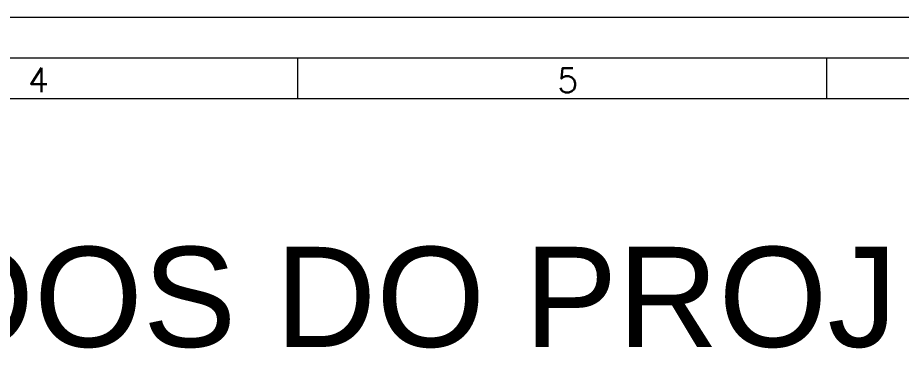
# Model space of a CAD drawing. Header units: millimetres. Extents: x 32696 to 36207, y 16706 to 17911.
# Drawn here: x 35519.9 to 35960.8, y 17746.1 to 17911.2 of the extents above; entities that cross this region are included whole.
import ezdxf

# ---------------------------------------------------------------- set-up
doc = ezdxf.new("R2010")
doc.units = ezdxf.units.MM
doc.header["$LTSCALE"] = 0.1
doc.layers.get('0').update_dxf_attribs({"lineweight": 20})
doc.styles.add('ROMANS', font='romans')
doc.styles.get("Standard").update_dxf_attribs({"font": 'arial.ttf'})

# ---------------------------------------------------------------- blocks, each defined once
blk = doc.blocks.new('FOLHA')
for p, q in [((36499.11, 17170.38), (36079.11, 17170.38)), ((36494.11, 17165.38), (36104.11, 17165.38)), ((36364.11, 17165.38), (36364.11, 17160.38)), ((36429.11, 17165.38), (36429.11, 17160.38)), ((36494.11, 17160.38), (36104.11, 17160.38))]:
    blk.add_line(p, q)
at = {"style": 'ROMANS'}
for s, p in [('4', (36330.98, 17161.2)), ('5', (36396.04, 17161.17))]:
    blk.add_text(s, height=3, dxfattribs=at).set_placement(p)

msp = doc.modelspace()

# ---------------------------------------------------------------- block references
at = {"xscale": 4.059117410256329, "yscale": 4.059117410256329, "zscale": 4.059117410256329}
msp.add_blockref('FOLHA', (-111946.67, -51785.33), dxfattribs=at)

# ---------------------------------------------------------------- texts
msp.add_text('DIAGRAMA DE COMANDOS DO PROJETO', height=50).set_placement((34709.3, 17746.8))

doc.saveas('drawing.dxf')
